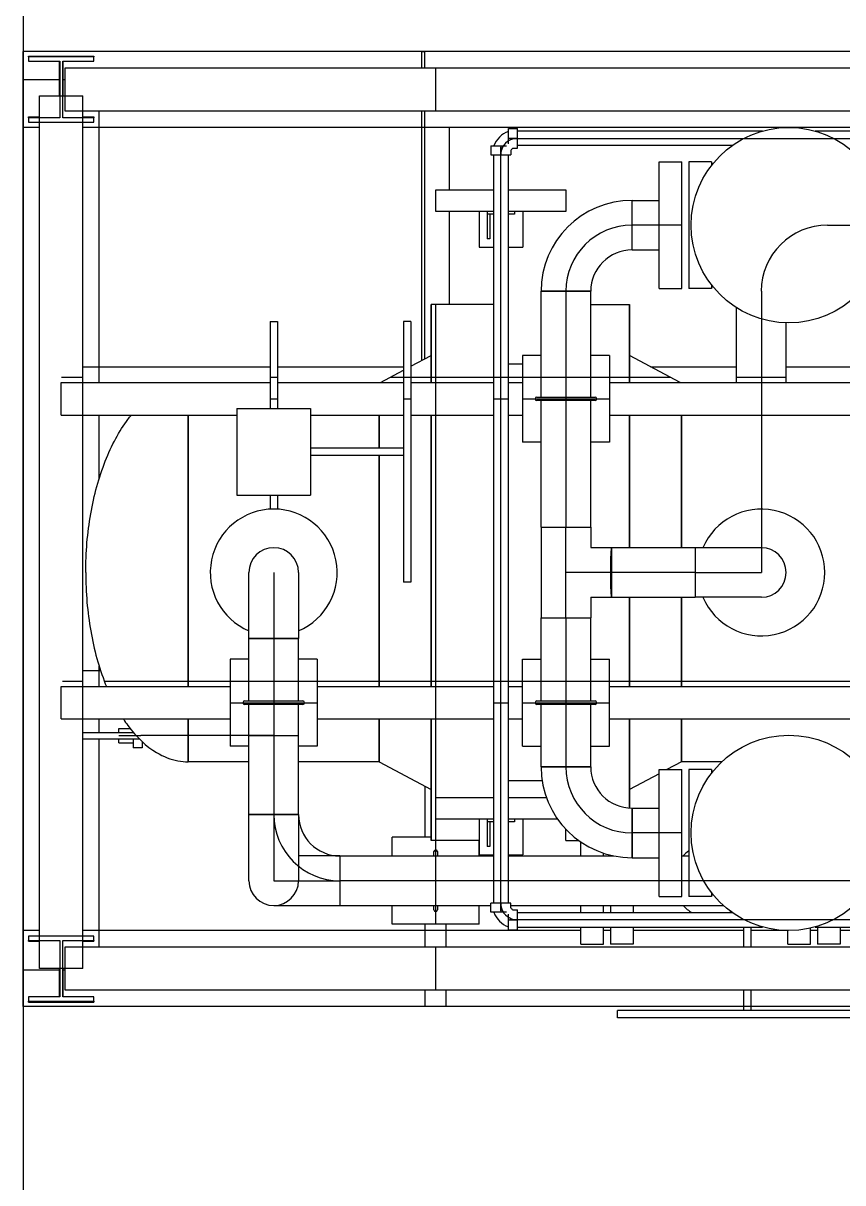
# Model space of a CAD drawing. Header units: inches. Extents: x 517790 to 538444, y 301815 to 302461.
# Drawn here: x 517875.721 to 517877.503, y 302322.599 to 302325.12 of the extents above; entities that cross this region are included whole.
import ezdxf

# ---------------------------------------------------------------- set-up
doc = ezdxf.new("R2010")
doc.units = ezdxf.units.IN
doc.header["$MEASUREMENT"] = 0
doc.linetypes.add('BLAST PROOF PARTITION-EMBED 1_DWG$0$DIVIDE2', pattern=[0.625, 0.25, -0.125, 0, -0.125, 0, -0.125])
doc.layers.add('硅胶总平面底图 工艺装置区', color=253, linetype='Continuous')

msp = doc.modelspace()

# ---------------------------------------------------------------- linework, layer by layer
at = {"layer": '硅胶总平面底图 工艺装置区', "linetype": 'BLAST PROOF PARTITION-EMBED 1_DWG$0$DIVIDE2', "lineweight": -3, "ltscale": 400}
msp.add_line((517875.7208, 302348.8476), (517875.7208, 302291.2639), dxfattribs=at)
at = {"layer": '硅胶总平面底图 工艺装置区', "color": 9, "linetype": 'Continuous', "lineweight": -3}
for p, q in [((517875.7208, 302324.8937), (517875.7208, 302325.0589)), ((517875.7326, 302325.0471), (517875.7326, 302325.0377)), ((517875.7326, 302325.0377), (517875.8001, 302325.0377)), ((517875.8001, 302325.0377), (517875.8001, 302324.915)), ((517875.8067, 302324.915), (517875.8067, 302325.0377)), ((517875.8121, 302324.9291), (517875.8121, 302325.0235)), ((517875.7208, 302323.0614), (517875.7208, 302324.998)), ((517875.7208, 302324.998), (517875.7996, 302324.998)), ((517875.8072, 302324.998), (517875.8121, 302324.998)), ((517875.7562, 302323.0648), (517875.7562, 302324.9628)), ((517875.7326, 302324.915), (517875.7326, 302324.9055)), ((517875.8001, 302324.915), (517875.7326, 302324.915)), ((517875.7562, 302324.8937), (517875.7208, 302324.8937)), ((517875.8034, 302324.2683), (517875.8034, 302324.3391))]:
    msp.add_line(p, q, dxfattribs=at)
at = {"layer": '硅胶总平面底图 工艺装置区', "color": 253, "linetype": 'Continuous', "lineweight": -3}
for p, q in [((517881.7623, 302325.0589), (517875.7208, 302325.0589)), ((517875.7326, 302325.049), (517875.8742, 302325.049)), ((517875.7326, 302325.049), (517875.8742, 302325.049)), ((517875.8742, 302325.0471), (517875.7326, 302325.0471)), ((517875.8067, 302325.0377), (517875.8742, 302325.0377)), ((517875.8742, 302325.049), (517875.8742, 302325.0471)), ((517875.8742, 302325.049), (517875.8742, 302325.0471)), ((517875.8742, 302325.0377), (517875.8742, 302325.0471)), ((517876.5878, 302325.0589), (517876.5935, 302325.0589)), ((517876.5878, 302325.0235), (517876.5878, 302325.0589)), ((517876.5935, 302325.0589), (517876.5935, 302325.0235)), ((517875.8121, 302325.0235), (517881.7623, 302325.0235)), ((517876.6176, 302324.9291), (517876.6176, 302325.0235)), ((517875.7562, 302324.9628), (517875.8506, 302324.9628)), ((517875.8506, 302323.0648), (517875.8506, 302324.9628)), ((517875.8742, 302324.915), (517875.8067, 302324.915)), ((517878.3465, 302324.9291), (517875.8121, 302324.9291)), ((517875.8506, 302324.9169), (517875.8742, 302324.9169)), ((517875.8506, 302324.9169), (517875.8742, 302324.9169)), ((517875.8742, 302324.9169), (517875.8742, 302324.915)), ((517875.8742, 302324.915), (517875.8742, 302324.9169)), ((517875.8742, 302324.9055), (517875.8742, 302324.915)), ((517875.886, 302324.3391), (517875.886, 302324.9291)), ((517876.5878, 302324.3873), (517876.5878, 302324.9291)), ((517876.5935, 302324.9291), (517876.5935, 302324.3903)), ((517875.7326, 302324.9055), (517875.8742, 302324.9055)), ((517878.2691, 302324.8937), (517875.8506, 302324.8937)), ((517876.6473, 302324.7583), (517876.6473, 302324.8937)), ((517876.7757, 302324.8701), (517876.7757, 302324.8918)), ((517876.7757, 302324.8918), (517876.7951, 302324.8918)), ((517876.7951, 302324.8701), (517876.7951, 302324.8918)), ((517877.3281, 302324.8859), (517876.7951, 302324.8859)), ((517877.9976, 302324.8859), (517877.4424, 302324.8859)), ((517876.7787, 302324.8701), (517876.7757, 302324.8701)), ((517876.7757, 302324.8701), (517876.7757, 302324.8701)), ((517876.7757, 302324.858), (517876.7757, 302324.8701)), ((517876.7951, 302324.8701), (517876.7787, 302324.8701)), ((517876.7787, 302324.8701), (517876.7951, 302324.8701)), ((517876.7951, 302324.8484), (517876.7951, 302324.8701)), ((517876.7951, 302324.8701), (517877.2879, 302324.8701)), ((517877.2879, 302324.8701), (517877.4825, 302324.8701)), ((517877.4825, 302324.8701), (517877.9976, 302324.8701)), ((517876.7375, 302324.8537), (517876.7714, 302324.8537)), ((517876.7375, 302324.8537), (517876.7375, 302324.8342)), ((517876.7375, 302324.8342), (517876.7809, 302324.8342)), ((517876.7434, 302324.8342), (517876.7434, 302323.2069)), ((517876.7592, 302324.8537), (517876.7592, 302324.8507)), ((517876.7592, 302324.8537), (517876.7592, 302324.8537)), ((517876.7592, 302324.8342), (517876.7592, 302324.8507)), ((517876.7592, 302324.8507), (517876.7592, 302324.8342)), ((517876.7592, 302323.2069), (517876.7592, 302324.8342)), ((517876.7749, 302324.8342), (517876.7749, 302323.2069)), ((517876.7809, 302324.8439), (517876.7809, 302324.8342)), ((517876.7854, 302324.8484), (517876.7951, 302324.8484)), ((517877.2621, 302324.8544), (517876.7951, 302324.8544)), ((517877.1031, 302324.6813), (517877.1031, 302324.8192)), ((517877.1031, 302324.8192), (517877.1525, 302324.8192)), ((517877.1525, 302324.6813), (517877.1525, 302324.8192)), ((517877.1676, 302324.8192), (517877.1676, 302324.6813)), ((517877.2171, 302324.8192), (517877.1676, 302324.8192)), ((517877.2171, 302324.8192), (517877.2171, 302324.8111)), ((517876.6176, 302324.7583), (517876.7434, 302324.7583)), ((517876.6176, 302324.7111), (517876.6176, 302324.7583)), ((517876.7749, 302324.7583), (517876.9008, 302324.7583)), ((517876.9008, 302324.7583), (517876.9008, 302324.7111)), ((517877.0446, 302324.6813), (517877.0446, 302324.7353)), ((517877.0446, 302324.7353), (517877.1031, 302324.7353)), ((517877.0446, 302324.6274), (517877.0446, 302324.7353)), ((517876.7434, 302324.7111), (517876.6176, 302324.7111)), ((517876.6473, 302324.5091), (517876.6473, 302324.7111)), ((517876.7124, 302324.7111), (517876.7124, 302324.6337)), ((517876.7294, 302324.7111), (517876.7294, 302324.7054)), ((517876.7434, 302324.7111), (517876.7294, 302324.7111)), ((517876.9008, 302324.7111), (517876.7749, 302324.7111)), ((517876.7889, 302324.7111), (517876.7749, 302324.7111)), ((517876.7889, 302324.7111), (517876.7889, 302324.7054)), ((517876.8068, 302324.7111), (517876.8068, 302324.6337)), ((517876.7294, 302324.7054), (517876.7294, 302324.6516)), ((517876.7351, 302324.7054), (517876.7294, 302324.7054)), ((517876.7434, 302324.7054), (517876.7294, 302324.7054)), ((517876.7351, 302324.7054), (517876.7351, 302324.6516)), ((517876.7889, 302324.7054), (517876.7749, 302324.7054)), ((517877.1525, 302324.6813), (517877.0446, 302324.6813)), ((517877.0446, 302324.6274), (517877.0446, 302324.6813)), ((517877.0446, 302324.6813), (517877.0446, 302324.6813)), ((517877.0446, 302324.6813), (517877.0446, 302324.6813)), ((517877.1031, 302324.5435), (517877.1031, 302324.6813)), ((517877.1525, 302324.5435), (517877.1525, 302324.6813)), ((517877.1676, 302324.6813), (517877.1676, 302324.5435)), ((517877.4694, 302324.6813), (517877.6028, 302324.6813)), ((517877.4694, 302324.6813), (517877.4694, 302324.6813)), ((517877.4694, 302324.6813), (517877.4694, 302324.6813)), ((517876.7124, 302324.6337), (517876.7434, 302324.6337)), ((517876.7351, 302324.6516), (517876.7294, 302324.6516)), ((517876.7749, 302324.6337), (517876.8068, 302324.6337)), ((517877.0446, 302324.6274), (517877.1031, 302324.6274)), ((517876.8468, 302324.5375), (517876.9547, 302324.5375)), ((517876.8468, 302324.3075), (517876.8468, 302324.5375)), ((517876.9547, 302324.5375), (517876.8468, 302324.5375)), ((517876.9008, 302324.5375), (517876.9008, 302324.3075)), ((517876.9008, 302324.5375), (517876.9008, 302324.5375)), ((517876.9008, 302324.5375), (517876.9008, 302324.5375)), ((517876.9547, 302324.3075), (517876.9547, 302324.5375)), ((517877.1031, 302324.5435), (517877.1525, 302324.5435)), ((517877.2171, 302324.5435), (517877.1676, 302324.5435)), ((517877.2171, 302324.5516), (517877.2171, 302324.5435)), ((517877.3256, 302324.5375), (517877.3256, 302324.4775)), ((517877.3256, 302324.5375), (517877.3256, 302324.5375)), ((517877.3256, 302324.5375), (517877.3256, 302324.5375)), ((517876.6081, 302324.3391), (517876.6081, 302324.5091)), ((517876.6081, 302324.5091), (517876.6081, 302324.3391)), ((517876.7434, 302324.5091), (517876.6081, 302324.5091)), ((517876.6176, 302323.6901), (517876.6176, 302324.5091)), ((517876.9547, 302324.5091), (517877.0386, 302324.5091)), ((517877.0386, 302324.5091), (517877.0386, 302324.3391)), ((517877.0386, 302324.3391), (517877.0386, 302324.5091)), ((517877.2716, 302324.3391), (517877.2716, 302324.5019)), ((517876.2574, 302324.4718), (517876.2735, 302324.4718)), ((517876.2574, 302324.4718), (517876.2574, 302324.283)), ((517876.2735, 302324.4718), (517876.2735, 302324.283)), ((517876.5477, 302324.4718), (517876.5477, 302323.9054)), ((517876.5638, 302324.4718), (517876.5477, 302324.4718)), ((517876.5638, 302324.4718), (517876.5638, 302323.9054)), ((517877.3256, 302324.4775), (517877.3256, 302324.3391)), ((517877.3795, 302324.3391), (517877.3795, 302324.469)), ((517876.5638, 302324.3745), (517876.6081, 302324.3981)), ((517876.8064, 302324.3793), (517876.7749, 302324.3793)), ((517876.8064, 302324.3981), (517876.8064, 302324.2093)), ((517876.8468, 302324.3981), (517876.8064, 302324.3981)), ((517876.9952, 302324.3981), (517876.9547, 302324.3981)), ((517876.9952, 302324.3981), (517876.9952, 302324.2093)), ((517877.1492, 302324.3391), (517877.0386, 302324.3981)), ((517875.8506, 302324.3736), (517876.2574, 302324.3736)), ((517876.2735, 302324.3736), (517876.5477, 302324.3736)), ((517876.4975, 302324.3391), (517876.5477, 302324.3659)), ((517877.0846, 302324.3736), (517877.2716, 302324.3736)), ((517877.3795, 302324.3736), (517877.7032, 302324.3736)), ((517875.8034, 302324.3391), (517876.2574, 302324.3391)), ((517875.8041, 302324.3509), (517875.8506, 302324.3509)), ((517876.2574, 302324.3509), (517876.2735, 302324.3509)), ((517876.2735, 302324.3391), (517876.5477, 302324.3391)), ((517876.5196, 302324.3509), (517877.1271, 302324.3509)), ((517876.5638, 302324.3391), (517876.7434, 302324.3391)), ((517876.7749, 302324.3391), (517876.8064, 302324.3391)), ((517876.9952, 302324.3391), (517878.3168, 302324.3391)), ((517877.2716, 302324.3509), (517877.3795, 302324.3509)), ((517877.3256, 302324.3391), (517877.3256, 302324.07)), ((517876.2574, 302324.3037), (517876.2735, 302324.3037)), ((517876.5477, 302324.3037), (517876.5638, 302324.3037)), ((517876.7434, 302324.3037), (517876.7749, 302324.3037)), ((517876.8064, 302324.3037), (517876.9952, 302324.3037)), ((517876.8375, 302324.3075), (517876.964, 302324.3075)), ((517876.9008, 302324.3075), (517876.9008, 302324.3)), ((517876.1852, 302324.283), (517876.3457, 302324.283)), ((517876.1852, 302324.283), (517876.1852, 302324.0942)), ((517876.3457, 302324.283), (517876.3457, 302324.0942)), ((517876.964, 302324.3), (517876.8375, 302324.3)), ((517876.8468, 302324.0249), (517876.8468, 302324.3)), ((517876.9008, 302324.3), (517876.9008, 302324.0249)), ((517876.9547, 302324.0249), (517876.9547, 302324.3)), ((517875.8034, 302324.2683), (517876.1852, 302324.2683)), ((517875.886, 302324.1301), (517875.886, 302324.2683)), ((517876.0795, 302323.6783), (517876.0795, 302324.2683)), ((517876.0795, 302324.2683), (517876.0795, 302323.6783)), ((517876.3457, 302324.2683), (517876.5477, 302324.2683)), ((517876.4949, 302324.1966), (517876.4949, 302324.2683)), ((517876.4949, 302324.2683), (517876.4949, 302324.1966)), ((517876.5638, 302324.2683), (517876.7434, 302324.2683)), ((517876.6081, 302323.6783), (517876.6081, 302324.2683)), ((517876.6081, 302324.2683), (517876.6081, 302323.6783)), ((517876.7749, 302324.2683), (517876.8064, 302324.2683)), ((517876.9952, 302324.2683), (517878.3168, 302324.2683)), ((517877.0386, 302324.2683), (517877.0386, 302323.9801)), ((517877.0386, 302323.9801), (517877.0386, 302324.2683)), ((517877.1519, 302324.2683), (517877.1519, 302323.9801)), ((517877.1519, 302323.9801), (517877.1519, 302324.2683)), ((517876.8468, 302324.2093), (517876.8064, 302324.2093)), ((517876.9952, 302324.2093), (517876.9547, 302324.2093)), ((517876.5477, 302324.1966), (517876.3457, 302324.1966)), ((517876.5477, 302324.1806), (517876.3457, 302324.1806)), ((517876.4949, 302323.6783), (517876.4949, 302324.1806)), ((517876.4949, 302324.1806), (517876.4949, 302323.9261)), ((517876.1852, 302324.0942), (517876.3457, 302324.0942)), ((517876.2574, 302324.0942), (517876.2574, 302324.0638)), ((517876.2735, 302324.0942), (517876.2735, 302324.0638)), ((517877.3256, 302324.07), (517877.3256, 302324.07)), ((517877.3256, 302324.07), (517877.3256, 302324.07)), ((517877.3256, 302324.07), (517877.3256, 302323.9261)), ((517876.8468, 302324.0249), (517876.9547, 302324.0249)), ((517876.8468, 302324.0249), (517876.8468, 302323.8274)), ((517876.8468, 302324.0249), (517876.9547, 302324.0249)), ((517876.9008, 302324.0249), (517876.9008, 302324.0249)), ((517876.9008, 302324.0249), (517876.9008, 302324.0249)), ((517876.9008, 302323.8274), (517876.9008, 302324.0249)), ((517876.9547, 302324.0249), (517876.9547, 302324.0249)), ((517876.9547, 302324.0249), (517876.9547, 302323.9801)), ((517876.9547, 302323.9801), (517876.9995, 302323.9801)), ((517876.9995, 302323.9801), (517876.9995, 302323.8722)), ((517876.9995, 302323.9801), (517877.1817, 302323.9801)), ((517877.1817, 302323.9801), (517877.1817, 302323.8722)), ((517877.1817, 302323.9801), (517877.3256, 302323.9801)), ((517877.1817, 302323.9801), (517877.1817, 302323.8722)), ((517876.2115, 302323.7823), (517876.2115, 302323.9261)), ((517876.2655, 302323.9261), (517876.2655, 302323.7823)), ((517876.3194, 302323.9261), (517876.3194, 302323.7823)), ((517876.4949, 302323.9261), (517876.4949, 302323.6783)), ((517876.9995, 302323.9261), (517876.9008, 302323.9261)), ((517876.9995, 302323.9261), (517876.9995, 302323.9261)), ((517877.1817, 302323.9261), (517876.9995, 302323.9261)), ((517877.1817, 302323.9261), (517877.1817, 302323.9261)), ((517877.1817, 302323.9261), (517877.1817, 302323.9261)), ((517877.1817, 302323.9261), (517877.3256, 302323.9261)), ((517876.5638, 302323.9054), (517876.5477, 302323.9054)), ((517876.9547, 302323.8722), (517876.9547, 302323.8274)), ((517876.9547, 302323.8722), (517876.9995, 302323.8722)), ((517876.9995, 302323.8722), (517877.1817, 302323.8722)), ((517877.0386, 302323.8722), (517877.0386, 302323.6783)), ((517877.0386, 302323.6783), (517877.0386, 302323.8722)), ((517877.1519, 302323.8722), (517877.1519, 302323.6783)), ((517877.1519, 302323.6783), (517877.1519, 302323.8722)), ((517877.3256, 302323.8722), (517877.1817, 302323.8722)), ((517876.8468, 302323.8274), (517876.9547, 302323.8274)), ((517876.8468, 302323.8274), (517876.9547, 302323.8274)), ((517876.8468, 302323.6467), (517876.8468, 302323.8274)), ((517876.9008, 302323.8274), (517876.9008, 302323.8274)), ((517876.9008, 302323.8274), (517876.9008, 302323.6467)), ((517876.9547, 302323.8274), (517876.9547, 302323.8274)), ((517876.9547, 302323.6467), (517876.9547, 302323.8274)), ((517876.2115, 302323.7823), (517876.3194, 302323.7823)), ((517876.2115, 302323.6467), (517876.2115, 302323.7823)), ((517876.3194, 302323.7823), (517876.2115, 302323.7823)), ((517876.2655, 302323.7823), (517876.2655, 302323.6467)), ((517876.2655, 302323.7823), (517876.2655, 302323.7823)), ((517876.2655, 302323.7823), (517876.2655, 302323.7823)), ((517876.3194, 302323.6467), (517876.3194, 302323.7823)), ((517876.1711, 302323.7373), (517876.1711, 302323.5486)), ((517876.2115, 302323.7373), (517876.1711, 302323.7373)), ((517876.3599, 302323.7373), (517876.3194, 302323.7373)), ((517876.3599, 302323.7373), (517876.3599, 302323.5486)), ((517876.8064, 302323.7373), (517876.8468, 302323.7373)), ((517876.8064, 302323.5486), (517876.8064, 302323.7373)), ((517876.9547, 302323.7373), (517876.9952, 302323.7373)), ((517876.9952, 302323.5486), (517876.9952, 302323.7373)), ((517875.8506, 302323.7128), (517875.889, 302323.7128)), ((517875.886, 302323.6783), (517875.886, 302323.7222)), ((517876.6176, 302323.4367), (517876.6176, 302323.7128)), ((517875.8034, 302323.6076), (517875.8034, 302323.6783)), ((517875.8034, 302323.6783), (517876.1711, 302323.6783)), ((517875.8062, 302323.6901), (517875.8506, 302323.6901)), ((517875.897, 302323.6901), (517881.6201, 302323.6901)), ((517876.3599, 302323.6783), (517876.7434, 302323.6783)), ((517876.7749, 302323.6783), (517876.8064, 302323.6783)), ((517876.9952, 302323.6783), (517878.3168, 302323.6783)), ((517876.1711, 302323.643), (517876.3599, 302323.643)), ((517876.2022, 302323.6467), (517876.3287, 302323.6467)), ((517876.3287, 302323.6392), (517876.2022, 302323.6392)), ((517876.2115, 302323.3998), (517876.2115, 302323.6392)), ((517876.2655, 302323.6467), (517876.2655, 302323.6392)), ((517876.2655, 302323.6392), (517876.2655, 302323.3998)), ((517876.3194, 302323.3998), (517876.3194, 302323.6392)), ((517876.7434, 302323.643), (517876.7749, 302323.643)), ((517876.8064, 302323.643), (517876.9952, 302323.643)), ((517876.8375, 302323.6467), (517876.964, 302323.6467)), ((517876.964, 302323.6392), (517876.8375, 302323.6392)), ((517876.8468, 302323.5036), (517876.8468, 302323.6392)), ((517876.9008, 302323.6467), (517876.9008, 302323.6392)), ((517876.9008, 302323.6392), (517876.9008, 302323.5036)), ((517876.9547, 302323.5036), (517876.9547, 302323.6392)), ((517875.8034, 302323.6076), (517876.1711, 302323.6076)), ((517875.886, 302323.5785), (517875.886, 302323.6076)), ((517876.0795, 302323.5146), (517876.0795, 302323.6076)), ((517876.0795, 302323.6076), (517876.0795, 302323.5146)), ((517876.3599, 302323.6076), (517876.7434, 302323.6076)), ((517876.4949, 302323.5146), (517876.4949, 302323.6076)), ((517876.4949, 302323.6076), (517876.4949, 302323.5146)), ((517876.6081, 302323.3432), (517876.6081, 302323.6076)), ((517876.6081, 302323.6076), (517876.6081, 302323.3432)), ((517876.7749, 302323.6076), (517876.8064, 302323.6076)), ((517876.9952, 302323.6076), (517878.3168, 302323.6076)), ((517877.0386, 302323.6076), (517877.0386, 302323.4139)), ((517877.0386, 302323.4139), (517877.0386, 302323.6076)), ((517877.1519, 302323.6076), (517877.1519, 302323.5146)), ((517877.1519, 302323.5146), (517877.1519, 302323.6076)), ((517875.8506, 302323.5785), (517875.9603, 302323.5785)), ((517875.9285, 302323.5785), (517875.9285, 302323.5872)), ((517875.9285, 302323.5872), (517875.9531, 302323.5872)), ((517875.96, 302323.5788), (517875.96, 302323.5785)), ((517875.8506, 302323.5643), (517875.9733, 302323.5643)), ((517875.886, 302323.112), (517875.886, 302323.5643)), ((517875.9285, 302323.5714), (517875.9765, 302323.5714)), ((517875.9285, 302323.5556), (517875.9285, 302323.5643)), ((517875.9285, 302323.5556), (517875.96, 302323.5556)), ((517875.96, 302323.5643), (517875.96, 302323.5452)), ((517875.9765, 302323.5714), (517875.9765, 302323.5714)), ((517875.9765, 302323.5714), (517875.9765, 302323.5714)), ((517876.0447, 302323.5714), (517875.9765, 302323.5714)), ((517875.9795, 302323.5584), (517875.9795, 302323.5452)), ((517875.9804, 302323.5575), (517875.9795, 302323.5571)), ((517876.2295, 302323.5714), (517876.0447, 302323.5714)), ((517876.2115, 302323.5486), (517876.1711, 302323.5486)), ((517876.2115, 302323.5714), (517876.3194, 302323.5714)), ((517876.2295, 302323.5714), (517876.2295, 302323.5714)), ((517876.2295, 302323.5714), (517876.2295, 302323.5714)), ((517876.2655, 302323.5714), (517876.2295, 302323.5714)), ((517876.3599, 302323.5486), (517876.3194, 302323.5486)), ((517876.8064, 302323.5486), (517876.8468, 302323.5486)), ((517876.9547, 302323.5486), (517876.9952, 302323.5486)), ((517875.9795, 302323.5452), (517875.96, 302323.5452)), ((517876.2115, 302323.5146), (517876.0795, 302323.5146)), ((517876.4949, 302323.5146), (517876.3194, 302323.5146)), ((517876.4949, 302323.5146), (517876.6081, 302323.4542)), ((517876.8468, 302323.5036), (517876.9547, 302323.5036)), ((517876.9547, 302323.5036), (517876.8468, 302323.5036)), ((517876.9008, 302323.5036), (517876.9008, 302323.5036)), ((517876.9008, 302323.5036), (517876.9008, 302323.5036)), ((517877.1031, 302323.3598), (517877.1031, 302323.4976)), ((517877.1031, 302323.4976), (517877.1525, 302323.4976)), ((517877.1519, 302323.5146), (517877.1201, 302323.4976)), ((517877.2398, 302323.5146), (517877.1519, 302323.5146)), ((517877.1525, 302323.3598), (517877.1525, 302323.4976)), ((517877.1676, 302323.4976), (517877.1676, 302323.3598)), ((517877.2171, 302323.4976), (517877.1676, 302323.4976)), ((517877.2171, 302323.4976), (517877.2171, 302323.4895)), ((517876.8492, 302323.473), (517876.7749, 302323.473)), ((517877.1031, 302323.4885), (517877.0386, 302323.4542)), ((517876.5949, 302323.3503), (517876.5949, 302323.4612)), ((517876.6176, 302323.4367), (517876.7434, 302323.4367)), ((517876.6176, 302323.3895), (517876.6176, 302323.4367)), ((517876.7749, 302323.4367), (517876.8585, 302323.4367)), ((517876.3194, 302323.3998), (517876.2115, 302323.3998)), ((517876.2115, 302323.2559), (517876.2115, 302323.3998)), ((517876.2115, 302323.3998), (517876.3194, 302323.3998)), ((517876.2655, 302323.3998), (517876.2655, 302323.3998)), ((517876.2655, 302323.3998), (517876.2655, 302323.3998)), ((517876.2655, 302323.3998), (517876.2655, 302323.2559)), ((517876.3194, 302323.3998), (517876.3194, 302323.2559)), ((517877.0446, 302323.4137), (517877.0446, 302323.3058)), ((517877.0446, 302323.3598), (517877.0446, 302323.4137)), ((517877.0446, 302323.4137), (517877.1031, 302323.4137)), ((517876.6176, 302323.1615), (517876.6176, 302323.3895)), ((517876.7434, 302323.3895), (517876.6176, 302323.3895)), ((517876.7124, 302323.3895), (517876.7124, 302323.3121)), ((517876.7294, 302323.3895), (517876.7294, 302323.3838)), ((517876.7434, 302323.3895), (517876.7294, 302323.3895)), ((517876.7351, 302323.3838), (517876.7294, 302323.3838)), ((517876.7294, 302323.3838), (517876.7294, 302323.33)), ((517876.7434, 302323.3838), (517876.7294, 302323.3838)), ((517876.7351, 302323.3838), (517876.7351, 302323.33)), ((517876.8831, 302323.3895), (517876.7749, 302323.3895)), ((517876.7889, 302323.3895), (517876.7749, 302323.3895)), ((517876.7889, 302323.3838), (517876.7749, 302323.3838)), ((517876.7889, 302323.3895), (517876.7889, 302323.3838)), ((517876.8068, 302323.3895), (517876.8068, 302323.3121)), ((517876.5232, 302323.3099), (517876.5232, 302323.3503)), ((517876.6081, 302323.3503), (517876.5232, 302323.3503)), ((517876.9008, 302323.3432), (517876.9008, 302323.3678)), ((517876.9008, 302323.3432), (517876.9008, 302323.3678)), ((517877.0446, 302323.3598), (517877.0446, 302323.3598)), ((517877.0446, 302323.3598), (517877.0446, 302323.3598)), ((517877.1525, 302323.3598), (517877.0446, 302323.3598)), ((517877.0446, 302323.3058), (517877.0446, 302323.3598)), ((517877.1031, 302323.2219), (517877.1031, 302323.3598)), ((517877.1525, 302323.2219), (517877.1525, 302323.3598)), ((517877.1676, 302323.3598), (517877.1676, 302323.2219)), ((517876.7124, 302323.3432), (517876.6081, 302323.3432)), ((517876.712, 302323.3099), (517876.712, 302323.3432)), ((517876.7351, 302323.33), (517876.7294, 302323.33)), ((517876.9008, 302323.3432), (517876.9289, 302323.3432)), ((517876.9332, 302323.3099), (517876.9332, 302323.3402)), ((517876.4093, 302323.3099), (517876.3194, 302323.3099)), ((517876.4093, 302323.3099), (517876.4093, 302323.2559)), ((517876.4093, 302323.3099), (517876.4093, 302323.2559)), ((517876.4093, 302323.3099), (517876.7434, 302323.3099)), ((517876.6138, 302323.3099), (517876.6138, 302323.3192)), ((517876.6214, 302323.3192), (517876.6214, 302323.3099)), ((517876.7124, 302323.3121), (517876.7434, 302323.3121)), ((517876.7749, 302323.3121), (517876.8068, 302323.3121)), ((517876.7749, 302323.3099), (517877.0048, 302323.3099)), ((517876.9826, 302323.3099), (517876.9826, 302323.3158)), ((517876.9977, 302323.3114), (517876.9977, 302323.3099)), ((517877.0446, 302323.3058), (517877.1031, 302323.3058)), ((517877.1525, 302323.3099), (517877.1676, 302323.3099)), ((517876.2655, 302323.2559), (517876.3194, 302323.2559)), ((517876.3194, 302323.2559), (517876.4093, 302323.2559)), ((517876.4093, 302323.2559), (517876.4093, 302323.2559)), ((517876.4093, 302323.2559), (517876.4093, 302323.2559)), ((517876.4093, 302323.2559), (517876.4093, 302323.202)), ((517876.7434, 302323.2559), (517876.4093, 302323.2559)), ((517876.4093, 302323.2559), (517876.4093, 302323.202)), ((517876.7749, 302323.2559), (517876.7434, 302323.2559)), ((517877.1031, 302323.2559), (517876.7749, 302323.2559)), ((517877.1525, 302323.2559), (517877.1031, 302323.2559)), ((517877.1676, 302323.2559), (517877.1525, 302323.2559)), ((517877.6028, 302323.2559), (517877.1676, 302323.2559)), ((517877.1031, 302323.2219), (517877.1525, 302323.2219)), ((517877.2171, 302323.2219), (517877.1676, 302323.2219)), ((517877.2171, 302323.23), (517877.2171, 302323.2219)), ((517876.2655, 302323.202), (517876.4093, 302323.202)), ((517876.4093, 302323.202), (517876.7375, 302323.202)), ((517876.5232, 302323.1615), (517876.5232, 302323.202)), ((517876.6138, 302323.1927), (517876.6138, 302323.202)), ((517876.6214, 302323.202), (517876.6214, 302323.1927)), ((517876.712, 302323.1615), (517876.712, 302323.202)), ((517876.7592, 302323.2069), (517876.7375, 302323.2069)), ((517876.7375, 302323.1874), (517876.7375, 302323.2069)), ((517876.7592, 302323.1904), (517876.7592, 302323.2069)), ((517876.7592, 302323.2069), (517876.7592, 302323.1904)), ((517876.7809, 302323.2069), (517876.7592, 302323.2069)), ((517876.7809, 302323.1972), (517876.7809, 302323.2069)), ((517876.7809, 302323.202), (517877.2431, 302323.202)), ((517876.9332, 302323.1867), (517876.9332, 302323.202)), ((517876.9826, 302323.1867), (517876.9826, 302323.202)), ((517876.9977, 302323.202), (517876.9977, 302323.1867)), ((517877.0472, 302323.202), (517877.0472, 302323.1867)), ((517876.7592, 302323.1874), (517876.7375, 302323.1874)), ((517876.7592, 302323.1904), (517876.7592, 302323.1874)), ((517876.7592, 302323.1874), (517876.7592, 302323.1874)), ((517876.7714, 302323.1874), (517876.7592, 302323.1874)), ((517876.7757, 302323.1493), (517876.7757, 302323.1831)), ((517876.7757, 302323.171), (517876.7787, 302323.171)), ((517876.7757, 302323.171), (517876.7757, 302323.171)), ((517876.7787, 302323.171), (517876.7951, 302323.171)), ((517876.7951, 302323.171), (517876.7787, 302323.171)), ((517876.7854, 302323.1927), (517876.7951, 302323.1927)), ((517876.7951, 302323.1493), (517876.7951, 302323.1927)), ((517876.7951, 302323.1867), (517877.2621, 302323.1867)), ((517877.2879, 302323.171), (517876.7951, 302323.171)), ((517877.4825, 302323.171), (517877.2879, 302323.171)), ((517877.9976, 302323.171), (517877.4825, 302323.171)), ((517875.7562, 302323.1474), (517875.7208, 302323.1474)), ((517875.7208, 302322.9822), (517875.7208, 302323.1474)), ((517876.9332, 302323.1474), (517875.8506, 302323.1474)), ((517876.712, 302323.1615), (517876.5232, 302323.1615)), ((517876.5949, 302323.112), (517876.5949, 302323.1615)), ((517876.6402, 302323.112), (517876.6402, 302323.1615)), ((517876.7757, 302323.1493), (517876.7951, 302323.1493)), ((517876.7951, 302323.1552), (517877.3281, 302323.1552)), ((517876.9332, 302323.118), (517876.9332, 302323.1552)), ((517876.9826, 302323.118), (517876.9826, 302323.1552)), ((517876.9977, 302323.1474), (517876.9826, 302323.1474)), ((517876.9977, 302323.1552), (517876.9977, 302323.118)), ((517877.0472, 302323.1552), (517877.0472, 302323.118)), ((517877.2878, 302323.1474), (517877.0472, 302323.1474)), ((517877.2878, 302323.112), (517877.2878, 302323.1552)), ((517877.3038, 302323.112), (517877.3038, 302323.1552)), ((517877.383, 302323.1474), (517877.3038, 302323.1474)), ((517877.383, 302323.118), (517877.383, 302323.1474)), ((517877.4324, 302323.118), (517877.4324, 302323.1527)), ((517877.4475, 302323.1474), (517877.4324, 302323.1474)), ((517877.4424, 302323.1552), (517877.9976, 302323.1552)), ((517877.4475, 302323.1552), (517877.4475, 302323.118)), ((517877.497, 302323.1552), (517877.497, 302323.118)), ((517878.2691, 302323.1474), (517877.497, 302323.1474)), ((517875.8742, 302323.1356), (517875.7326, 302323.1356)), ((517875.7326, 302323.1356), (517875.7326, 302323.1261)), ((517875.7326, 302323.1261), (517875.8001, 302323.1261)), ((517875.7326, 302323.1242), (517875.7326, 302323.1261)), ((517875.7326, 302323.1261), (517875.7326, 302323.1242)), ((517875.7562, 302323.1242), (517875.7326, 302323.1242)), ((517875.7326, 302323.1242), (517875.7562, 302323.1242)), ((517875.8001, 302323.1261), (517875.8001, 302323.0034)), ((517875.8067, 302323.0034), (517875.8067, 302323.1261)), ((517875.8067, 302323.1261), (517875.8742, 302323.1261)), ((517875.8742, 302323.1242), (517875.8506, 302323.1242)), ((517875.8506, 302323.1242), (517875.8742, 302323.1242)), ((517875.8742, 302323.1261), (517875.8742, 302323.1356)), ((517875.8742, 302323.1261), (517875.8742, 302323.1242)), ((517875.8742, 302323.1261), (517875.8742, 302323.1242)), ((517875.8121, 302323.112), (517878.3465, 302323.112)), ((517875.8121, 302323.0176), (517875.8121, 302323.112)), ((517876.6176, 302323.0176), (517876.6176, 302323.112)), ((517876.9332, 302323.118), (517876.9826, 302323.118)), ((517877.0472, 302323.118), (517876.9977, 302323.118)), ((517877.383, 302323.118), (517877.4324, 302323.118)), ((517877.497, 302323.118), (517877.4475, 302323.118)), ((517875.7996, 302323.0614), (517875.7208, 302323.0614)), ((517875.8506, 302323.0648), (517875.7562, 302323.0648)), ((517875.7996, 302323.0034), (517875.7996, 302323.0648)), ((517875.7996, 302323.0034), (517875.7996, 302323.0648)), ((517875.8072, 302323.0648), (517875.8072, 302323.0034)), ((517875.8072, 302323.0034), (517875.8072, 302323.0648)), ((517875.8121, 302323.0614), (517875.8072, 302323.0614)), ((517875.7326, 302323.0034), (517875.7326, 302322.994)), ((517875.8001, 302323.0034), (517875.7326, 302323.0034)), ((517875.7326, 302322.994), (517875.8742, 302322.994)), ((517875.7326, 302322.9921), (517875.7326, 302322.994)), ((517875.7326, 302322.9921), (517875.7326, 302322.994)), ((517875.7996, 302322.993), (517875.7996, 302322.994)), ((517875.7996, 302322.993), (517875.7996, 302322.994)), ((517875.8072, 302322.993), (517875.7996, 302322.993)), ((517875.7996, 302322.993), (517875.8072, 302322.993)), ((517875.8742, 302323.0034), (517875.8067, 302323.0034)), ((517875.8072, 302322.994), (517875.8072, 302322.993)), ((517875.8072, 302322.993), (517875.8072, 302322.994)), ((517883.5591, 302323.0176), (517875.8121, 302323.0176)), ((517875.8742, 302322.994), (517875.8742, 302323.0034)), ((517875.8742, 302322.994), (517875.8742, 302322.9921)), ((517875.8742, 302322.9921), (517875.8742, 302322.994)), ((517876.5949, 302322.9822), (517876.5949, 302323.0176)), ((517876.6402, 302322.9822), (517876.6402, 302323.0176)), ((517877.2878, 302322.9737), (517877.2878, 302323.0176)), ((517877.3038, 302322.9737), (517877.3038, 302323.0176)), ((517877.2878, 302322.9822), (517875.7208, 302322.9822)), ((517875.8742, 302322.9921), (517875.7326, 302322.9921)), ((517875.7326, 302322.9921), (517875.8742, 302322.9921)), ((517876.6402, 302322.9822), (517876.5949, 302322.9822)), ((517877.2958, 302322.9737), (517877.0126, 302322.9737)), ((517877.0126, 302322.9576), (517877.0126, 302322.9737)), ((517877.3038, 302322.9822), (517877.2878, 302322.9822)), ((517877.579, 302322.9737), (517877.2958, 302322.9737)), ((517879.6407, 302322.9822), (517877.3038, 302322.9822)), ((517877.2958, 302322.9576), (517877.0126, 302322.9576)), ((517877.579, 302322.9576), (517877.2958, 302322.9576))]:
    msp.add_line(p, q, dxfattribs=at)
at = {"layer": '硅胶总平面底图 工艺装置区', "color": 5, "linetype": 'Continuous', "lineweight": -3}
for p, q in [((517875.7326, 302325.0471), (517875.7326, 302325.049)), ((517875.7326, 302325.049), (517875.7326, 302325.0471)), ((517875.7996, 302325.0481), (517875.8072, 302325.0481)), ((517875.7996, 302325.0481), (517875.8072, 302325.0481)), ((517875.7996, 302325.0471), (517875.7996, 302325.0481)), ((517875.7996, 302325.0481), (517875.7996, 302325.0471)), ((517875.7996, 302324.9628), (517875.7996, 302325.0377)), ((517875.7996, 302325.0377), (517875.7996, 302324.9628)), ((517875.8072, 302325.0481), (517875.8072, 302325.0471)), ((517875.8072, 302325.0481), (517875.8072, 302325.0471)), ((517875.8072, 302325.0377), (517875.8072, 302324.9628)), ((517875.8072, 302325.0377), (517875.8072, 302324.9628)), ((517875.7326, 302324.915), (517875.7326, 302324.9169)), ((517875.7326, 302324.915), (517875.7326, 302324.9169)), ((517875.7326, 302324.9169), (517875.7562, 302324.9169)), ((517875.7326, 302324.9169), (517875.7562, 302324.9169))]:
    msp.add_line(p, q, dxfattribs=at)
at = {"layer": '硅胶总平面底图 工艺装置区', "color": 253, "linetype": 'Continuous', "lineweight": -3}
for centre in [(517877.3852, 302324.6813), (517877.3852, 302323.3598)]:
    msp.add_circle(centre, 0.2124, dxfattribs=at)
for centre, radius, start, end in [((517876.7951, 302324.8342), 0.0547, 110.8662, 159.1338), ((517876.7951, 302324.8342), 0.036, 117.2796, 152.7204), ((517876.7951, 302324.8342), 0.036, 90, 117.2796), ((517876.7951, 302324.8342), 0.036, 152.7204, 180), ((517876.7951, 302324.8342), 0.0173, 124.2704, 145.7296), ((517877.0446, 302324.5375), 0.1978, 90, 180), ((517877.0446, 302324.5375), 0.1439, 90, 180), ((517877.4694, 302324.5375), 0.1439, 90, 180), ((517877.0446, 302324.5375), 0.0899, 90, 180), ((517876.8375, 302324.3037), 0.00378, 90, 270), ((517876.964, 302324.3037), 0.00378, 270, 90), ((517876.2655, 302323.9261), 0.1379, 90, 246.9643), ((517876.2655, 302323.9261), 0.1379, 293.0357, 90), ((517877.3256, 302323.9261), 0.1379, 0, 156.9643), ((517876.2655, 302323.9261), 0.0539, 0, 180), ((517876.2655, 302323.9261), 0.0539, 90, 180), ((517876.2655, 302323.9261), 0.0539, 0, 90), ((517877.3256, 302323.9261), 0.0539, 270, 90), ((517877.3256, 302323.9261), 0.0539, 0, 90), ((517877.3256, 302323.9261), 0.1379, 203.0357, 0), ((517877.3256, 302323.9261), 0.0539, 270, 0), ((517876.2022, 302323.643), 0.00378, 90, 270), ((517876.3287, 302323.643), 0.00378, 270, 90), ((517876.8375, 302323.643), 0.00378, 90, 270), ((517876.964, 302323.643), 0.00378, 270, 90), ((517877.0446, 302323.5036), 0.1978, 180, 270), ((517877.0446, 302323.5036), 0.1439, 180, 270), ((517877.0446, 302323.5036), 0.0899, 180, 270), ((517876.4093, 302323.3998), 0.1439, 180, 270), ((517876.4093, 302323.3998), 0.0899, 180, 270), ((517876.6176, 302323.3192), 0.00378, 0, 180), ((517877.2151, 302323.2559), 0.0802, 126.2414, 137.7511), ((517876.2655, 302323.2559), 0.0539, 180, 0), ((517876.2655, 302323.2559), 0.0539, 180, 0), ((517876.7951, 302323.2069), 0.036, 180, 207.2796), ((517876.7951, 302323.2069), 0.0173, 214.2704, 235.7296), ((517877.2151, 302323.2559), 0.0802, 222.2489, 239.5811), ((517876.6176, 302323.1927), 0.00378, 180, 0), ((517876.7951, 302323.2069), 0.0547, 200.8662, 249.1338), ((517876.7951, 302323.2069), 0.036, 207.2796, 242.7204), ((517876.7951, 302323.2069), 0.036, 242.7204, 270), ((517877.2151, 302323.2559), 0.0802, 300.4189, 303.2936)]:
    msp.add_arc(centre, radius, start, end, dxfattribs=at)
for major_axis, start_param, end_param in [((0, 0.0539), 6.278343, 7.853982), ((0, -0.0539), 4.712389, 6.288027)]:
    msp.add_ellipse((517876.9995, 302323.9261), major_axis=major_axis, ratio=0.036113, start_param=start_param, end_param=end_param, dxfattribs=at)
for points, knots in [([(517875.8567, 302323.9261), (517875.8567, 302323.9692), (517875.8604, 302324.0123), (517875.8676, 302324.0533), (517875.8748, 302324.0943), (517875.8856, 302324.1332), (517875.8993, 302324.1681), (517875.913, 302324.2029), (517875.9297, 302324.2338), (517875.9486, 302324.2591), (517875.9509, 302324.2623), (517875.9533, 302324.2654), (517875.9557, 302324.2683)], [4.712389, 4.712389, 4.712389, 4.712389, 5.0265482, 5.0265482, 5.0265482, 5.3407075, 5.3407075, 5.3407075, 5.6548668, 5.6548668, 5.6548668, 5.694051, 5.694051, 5.694051, 5.694051]), ([(517875.8567, 302323.9261), (517875.8567, 302323.883), (517875.8604, 302323.84), (517875.8676, 302323.799), (517875.8748, 302323.758), (517875.8856, 302323.7191), (517875.8993, 302323.6842), (517875.9, 302323.6823), (517875.9008, 302323.6803), (517875.9016, 302323.6783)], [4.712389, 4.712389, 4.712389, 4.712389, 5.0265482, 5.0265482, 5.0265482, 5.3407075, 5.3407075, 5.3407075, 5.3584729, 5.3584729, 5.3584729, 5.3584729]), ([(517875.9385, 302323.6076), (517875.9417, 302323.6026), (517875.9451, 302323.5978), (517875.9486, 302323.5932), (517875.9674, 302323.5678), (517875.9885, 302323.548), (517876.0107, 302323.5347), (517876.0257, 302323.5257), (517876.0413, 302323.5196), (517876.057, 302323.5167), (517876.0645, 302323.5153), (517876.072, 302323.5146), (517876.0795, 302323.5146)], [5.5976536, 5.5976536, 5.5976536, 5.5976536, 5.6548668, 5.6548668, 5.6548668, 5.969026, 5.969026, 5.969026, 6.1821502, 6.1821502, 6.1821502, 6.2831853, 6.2831853, 6.2831853, 6.2831853])]:
    msp.add_open_spline(points, degree=3, knots=knots, dxfattribs=at)

doc.saveas('drawing.dxf')
